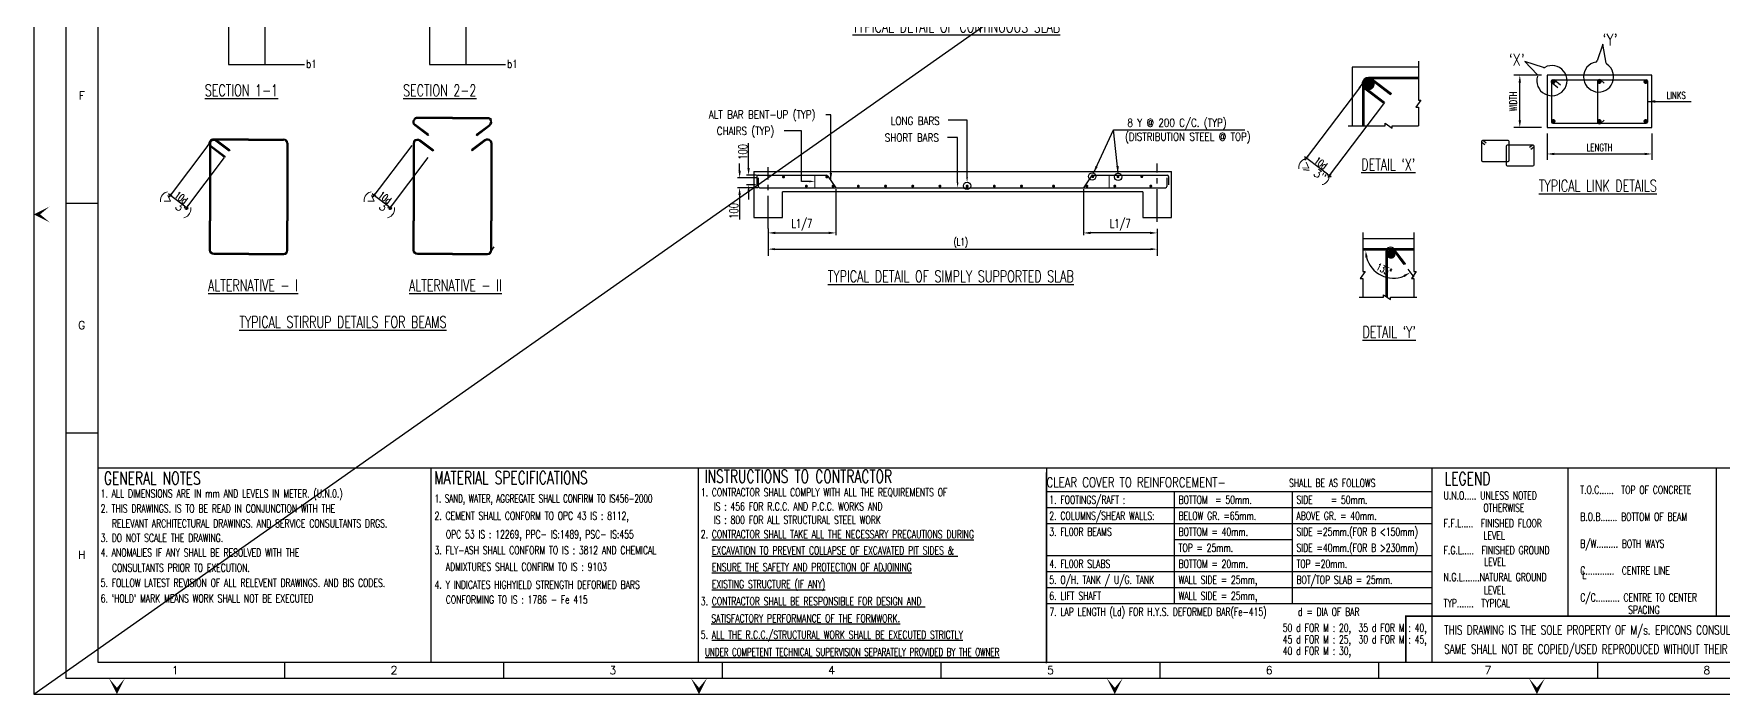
# Model space of a CAD drawing. Extents: x 489124 to 794428, y -356295 to -29813.
# Drawn here: x 615653 to 673759, y -94887 to -72179 of the extents above; entities that cross this region are included whole.
import ezdxf
from ezdxf.enums import TextEntityAlignment as Align

# ---------------------------------------------------------------- set-up
doc = ezdxf.new("R2010")
doc.units = 0
doc.header["$LTSCALE"] = 500
doc.header["$MEASUREMENT"] = 0
doc.linetypes.add('CENTER2', pattern=[1.125, 0.75, -0.125, 0.125, -0.125])
doc.layers.get('DEFPOINTS').update_dxf_attribs({"color": 4})
for name, color, linetype in [('08', 4, 'Continuous'), ('BEAM', 4, 'Continuous'), ('CENTERLINE', 8, 'CENTER2'), ('DIM', 5, 'Continuous'), ('DIM1', 5, 'Continuous'), ('dimention', 7, 'Continuous'), ('hat', 8, 'Continuous'), ('LINK', 2, 'Continuous'), ('note t', 2, 'Continuous'), ('notes', 1, 'Continuous'), ('other', 5, 'Continuous'), ('PNA', 10, 'Continuous'), ('S-SCHEDULE', 2, 'Continuous'), ('ST', 6, 'Continuous'), ('STEEL', 6, 'Continuous'), ('TEXT (SHEET)', 4, 'Continuous'), ('TEXT1', 2, 'Continuous'), ('TITLE', 4, 'Continuous'), ('TXT', 4, 'Continuous'), ('TXT1', 2, 'Continuous')]:
    doc.layers.add(name, color=color, linetype=linetype)
doc.layers.add('HEADING-TXT', color=1, linetype='Continuous', lineweight=25)
doc.layers.add('LINE', color=253, linetype='Continuous', lineweight=18)
doc.styles.add('D', font='romand.shx', dxfattribs={"height": 200})
doc.styles.add('ROMAND', font='romand')
doc.styles.add('ROMANS', font='r.shx', dxfattribs={"width": 0.7, "bigfont": 'bigfont.shx'})
doc.styles.add('ROMENT', font='r.shx', dxfattribs={"bigfont": 'bigfont.shx'})
doc.dimstyles.new('5', dxfattribs={"dimtxt": 250, "dimasz": 250, "dimexe": 60, "dimexo": 60, "dimgap": 150, "dimtad": 1, "dimdec": 0, "dimlfac": 0.2, "dimzin": 0, "dimdsep": 46, "dimtxsty": 'ROMANS', "dimcen": -250, "dimclrd": 5, "dimclre": 5, "dimclrt": 4, "dimadec": 0, "dimazin": 0, "dimtfac": 1, "dimtdec": 0, "dimtix": 1, "dimtofl": 0, "dimtmove": 2, "dimatfit": 3, "dimfxl": 0, "dimtolj": 1, "dimtzin": 0, "dimarcsym": 0})
doc.dimstyles.new('Copy of INT2TIMES', dxfattribs={"dimtxt": 300, "dimasz": 275, "dimexe": 75, "dimexo": 75, "dimgap": 40, "dimtad": 1, "dimdec": 0, "dimlfac": 0.5, "dimrnd": 5, "dimzin": 0, "dimdsep": 46, "dimtxsty": 'ROMANS', "dimcen": -1, "dimclrd": 5, "dimclre": 5, "dimclrt": 4, "dimadec": 0, "dimazin": 0, "dimtfac": 1, "dimtdec": 0, "dimtix": 1, "dimtofl": 0, "dimtmove": 2, "dimatfit": 3, "dimfxl": 0, "dimtolj": 1, "dimtzin": 0, "dimarcsym": 0})
doc.dimstyles.new('Copy(2) of Standard', dxfattribs={"dimtxt": 300, "dimasz": 250, "dimexe": 75, "dimexo": 50, "dimgap": 50, "dimtad": 1, "dimdec": 0, "dimrnd": 5, "dimzin": 0, "dimdsep": 46, "dimtxsty": 'ROMANS', "dimcen": 0, "dimclrd": 5, "dimclre": 5, "dimclrt": 4, "dimadec": 0, "dimazin": 0, "dimtfac": 1, "dimtdec": 0, "dimtofl": 0, "dimtmove": 0, "dimatfit": 3, "dimfxl": 0, "dimtolj": 1, "dimtzin": 0, "dimarcsym": 0})
doc.dimstyles.new('dim25', dxfattribs={"dimtxt": 250, "dimasz": 250, "dimexe": 200, "dimexo": 200, "dimgap": 100, "dimtad": 1, "dimdec": 0, "dimlfac": 0.25, "dimzin": 0, "dimdsep": 46, "dimtxsty": 'ROMANS', "dimcen": 0, "dimclrd": 5, "dimclre": 5, "dimclrt": 4, "dimadec": 0, "dimazin": 0, "dimtfac": 1, "dimtdec": 0, "dimtix": 1, "dimtofl": 0, "dimtmove": 2, "dimatfit": 3, "dimfxl": 0, "dimtolj": 1, "dimtzin": 0, "dimlwd": -1, "dimlwe": -1, "dimarcsym": 0})
doc.dimstyles.new('INT25', dxfattribs={"dimtxt": 250, "dimasz": 80, "dimexe": 60, "dimexo": 60, "dimgap": 40, "dimtad": 1, "dimdec": 0, "dimlfac": 0.25, "dimzin": 0, "dimdsep": 46, "dimtxsty": 'ROMANS', "dimblk": 'DIMTICK', "dimblk1": 'DIMTICK', "dimblk2": 'DIMTICK', "dimsah": 1, "dimcen": -0.25, "dimclrd": 7, "dimclre": 7, "dimclrt": 4, "dimadec": 0, "dimazin": 0, "dimtfac": 1, "dimtdec": 0, "dimtix": 1, "dimtofl": 0, "dimtmove": 2, "dimatfit": 3, "dimldrblk": 'DIMTICK', "dimfxl": 0, "dimtolj": 1, "dimtzin": 0, "dimarcsym": 0})

# ---------------------------------------------------------------- blocks, each defined once
blk = doc.blocks.new('DIMTICK')
for p, q in [((-1, 0), (1, 0)), ((0, 1), (0, -1))]:
    blk.add_line(p, q)
at = {"color": 2, "const_width": 0.1}
blk.add_lwpolyline([(0.71, 0.71), (-0.71, -0.71)], dxfattribs=at)
blk = doc.blocks.new('*D494')
at = {"layer": 'DEFPOINTS', "color": 0}
for p in [(661322, -73940), (662113, -74537), (659422, -76456)]:
    blk.add_point(p, dxfattribs=at)
at = {"layer": 'DIM', "color": 7, "lineweight": -2}
for p, q in [((661286, -73988), (659386, -76504)), ((662077, -74585), (660177, -77101)), ((660149, -77005), (659486, -76504))]:
    blk.add_line(p, q, dxfattribs=at)
at = {"layer": 'DIM', "color": 7, "lineweight": -2, "xscale": 80, "yscale": 80, "zscale": 80}
for p, rotation in [((659422, -76456), 142.9439558411418), ((660213, -77053), 322.9439558411418)]:
    blk.add_blockref('DIMTICK', p, dxfattribs=dict(at, rotation=rotation))
at = {"layer": 'DIM', "color": 4, "insert": (659917, -76623), "char_height": 250, "attachment_point": 5, "rotation": 322.94396, "style": 'ROMANS'}
blk.add_mtext('\\A1;10d', dxfattribs=at)
blk = doc.blocks.new('*D496')
at = {"layer": 'DEFPOINTS', "color": 0}
for p in [(621679, -75973), (622233, -76391), (620349, -77734)]:
    blk.add_point(p, dxfattribs=at)
at = {"layer": 'DIM', "color": 7, "lineweight": -2}
for p, q in [((621643, -76020), (620313, -77782)), ((622196, -76438), (620866, -78200)), ((620839, -78104), (620413, -77782))]:
    blk.add_line(p, q, dxfattribs=at)
at = {"layer": 'DIM', "color": 7, "lineweight": -2, "xscale": 80, "yscale": 80, "zscale": 80}
for p, rotation in [((620349, -77734), 142.9439558411549), ((620903, -78152), 322.9439558411549)]:
    blk.add_blockref('DIMTICK', p, dxfattribs=dict(at, rotation=rotation))
at = {"layer": 'DIM', "color": 4, "insert": (620725, -77811), "char_height": 250, "attachment_point": 5, "rotation": 322.94396, "style": 'ROMANS'}
blk.add_mtext('\\A1;10d', dxfattribs=at)
blk = doc.blocks.new('*D498')
at = {"layer": 'DEFPOINTS', "color": 0}
for p in [(628686, -75973), (629239, -76391), (627356, -77734)]:
    blk.add_point(p, dxfattribs=at)
at = {"layer": 'DIM', "color": 7, "lineweight": -2}
for p, q in [((628650, -76020), (627320, -77782)), ((629203, -76438), (627873, -78200)), ((627846, -78104), (627420, -77782))]:
    blk.add_line(p, q, dxfattribs=at)
at = {"layer": 'DIM', "color": 7, "lineweight": -2, "xscale": 80, "yscale": 80, "zscale": 80}
for p, rotation in [((627356, -77734), 142.9439558411549), ((627909, -78152), 322.9439558411549)]:
    blk.add_blockref('DIMTICK', p, dxfattribs=dict(at, rotation=rotation))
at = {"layer": 'DIM', "color": 4, "insert": (627732, -77811), "char_height": 250, "attachment_point": 5, "rotation": 322.94396, "style": 'ROMANS'}
blk.add_mtext('\\A1;10d', dxfattribs=at)
blk = doc.blocks.new('*D510')
at = {"layer": 'DEFPOINTS', "color": 0}
for p in [(643237, -77470), (640910, -78870), (643237, -79026)]:
    blk.add_point(p, dxfattribs=at)
at = {"layer": 'DIM', "color": 5, "lineweight": -2}
for p, q in [((643237, -77520), (643237, -79101)), ((640910, -78920), (640910, -79101)), ((641160, -79026), (642987, -79026))]:
    blk.add_line(p, q, dxfattribs=at)
at = {"layer": 'DIM', "color": 5}
for points in [[(641160, -78984), (641160, -79068), (640910, -79026)], [(642987, -78984), (642987, -79068), (643237, -79026)]]:
    blk.add_solid(points, dxfattribs=at)
at = {"layer": 'DIM', "color": 4, "insert": (642073, -78748), "char_height": 300, "attachment_point": 5, "style": 'ROMANS'}
blk.add_mtext('\\A1;L1/7', dxfattribs=at)
blk = doc.blocks.new('*D540')
at = {"layer": 'DEFPOINTS', "color": 0}
for p in [(640238, -77039), (640565, -77039), (640520, -77374)]:
    blk.add_point(p, dxfattribs=at)
at = {"layer": 'DIM', "color": 5, "lineweight": -2}
for p, q in [((640238, -76789), (640238, -75939)), ((640515, -77039), (640163, -77039)), ((640470, -77374), (640163, -77374)), ((640238, -77624), (640238, -77874))]:
    blk.add_line(p, q, dxfattribs=at)
at = {"layer": 'DIM', "color": 5}
for points in [[(640196, -76789), (640279, -76789), (640238, -77039)], [(640196, -77624), (640279, -77624), (640238, -77374)]]:
    blk.add_solid(points, dxfattribs=at)
at = {"layer": 'DIM', "color": 4, "insert": (640038, -76239), "char_height": 300, "attachment_point": 5, "rotation": 90, "style": 'ROMANS'}
blk.add_mtext('\\A1;100', dxfattribs=at)
blk = doc.blocks.new('*D541')
at = {"layer": 'DEFPOINTS', "color": 0}
for p in [(640572, -77135), (639930, -77470), (640617, -77470)]:
    blk.add_point(p, dxfattribs=at)
at = {"layer": 'DIM', "color": 5, "lineweight": -2}
for p, q in [((639930, -76885), (639930, -76635)), ((640522, -77135), (639855, -77135)), ((640567, -77470), (639855, -77470)), ((639930, -77720), (639930, -78570))]:
    blk.add_line(p, q, dxfattribs=at)
at = {"layer": 'DIM', "color": 5}
for points in [[(639888, -76885), (639971, -76885), (639930, -77135)], [(639888, -77720), (639971, -77720), (639930, -77470)]]:
    blk.add_solid(points, dxfattribs=at)
at = {"layer": 'DIM', "color": 4, "insert": (639730, -78270), "char_height": 300, "attachment_point": 5, "rotation": 90, "style": 'ROMANS'}
blk.add_mtext('\\A1;100', dxfattribs=at)
blk = doc.blocks.new('*D511')
at = {"layer": 'DEFPOINTS', "color": 0}
for p in [(651753, -77470), (654290, -78870), (651753, -79026)]:
    blk.add_point(p, dxfattribs=at)
at = {"layer": 'DIM', "color": 5, "lineweight": -2}
for p, q in [((651753, -77520), (651753, -79101)), ((654290, -78920), (654290, -79101)), ((654040, -79026), (652003, -79026))]:
    blk.add_line(p, q, dxfattribs=at)
at = {"layer": 'DIM', "color": 5}
for points in [[(652003, -78984), (652003, -79068), (651753, -79026)], [(654040, -78984), (654040, -79068), (654290, -79026)]]:
    blk.add_solid(points, dxfattribs=at)
at = {"layer": 'DIM', "color": 4, "insert": (653021, -78748), "char_height": 300, "attachment_point": 5, "style": 'ROMANS'}
blk.add_mtext('\\A1;L1/7', dxfattribs=at)
blk = doc.blocks.new('*D530')
at = {"layer": 'DEFPOINTS', "color": 0}
for p in [(666763, -73606), (667704, -73606), (667704, -75406)]:
    blk.add_point(p, dxfattribs=at)
at = {"layer": 'DIM', "color": 5}
for p, q in [((667504, -73606), (666563, -73606)), ((666763, -75156), (666763, -73856)), ((667504, -75406), (666563, -75406))]:
    blk.add_line(p, q, dxfattribs=at)
for points in [[(666721, -73856), (666804, -73856), (666763, -73606)], [(666721, -75156), (666804, -75156), (666763, -75406)]]:
    blk.add_solid(points, dxfattribs=at)
at = {"layer": 'DIM', "color": 4, "insert": (666538, -74506), "char_height": 250, "attachment_point": 5, "rotation": 90, "style": 'ROMANS'}
blk.add_mtext('\\A1;WIDTH', dxfattribs=at)
blk = doc.blocks.new('*D531')
at = {"layer": 'DEFPOINTS', "color": 0}
for p in [(667704, -75406), (671304, -75406), (671304, -76312)]:
    blk.add_point(p, dxfattribs=at)
at = {"layer": 'DIM', "color": 5}
for p, q in [((667704, -75606), (667704, -76512)), ((671304, -75606), (671304, -76512)), ((667954, -76312), (671054, -76312))]:
    blk.add_line(p, q, dxfattribs=at)
for points in [[(667954, -76270), (667954, -76353), (667704, -76312)], [(671054, -76270), (671054, -76353), (671304, -76312)]]:
    blk.add_solid(points, dxfattribs=at)
at = {"layer": 'DIM', "color": 4, "insert": (669504, -76087), "char_height": 250, "attachment_point": 5, "style": 'ROMANS'}
blk.add_mtext('\\A1;LENGTH', dxfattribs=at)
blk = doc.blocks.new('*D532')
at = {"layer": 'DEFPOINTS', "color": 0}
for p in [(662391, -79590), (661361, -79624), (662790, -80116), (663121, -79624), (661709, -80269)]:
    blk.add_point(p, dxfattribs=at)
at = {"layer": 'DIM', "color": 5}
blk.add_line((662911, -80276), (663116, -80546), dxfattribs=at)
blk.add_arc((662417, -79624), 957, 195.00315, 292.15827, dxfattribs=at)
for points in [[(661451, -79877), (661533, -79866), (661459, -79624)], [(662757, -80474), (662798, -80547), (662995, -80387)]]:
    blk.add_solid(points, dxfattribs=at)
at = {"layer": 'DIM', "color": 4, "insert": (662091, -80280), "char_height": 250, "attachment_point": 5, "rotation": 333.58071, "style": 'ROMANS'}
blk.add_mtext('\\A1;135%%D', dxfattribs=at)
blk = doc.blocks.new('FOLDER')
at = {"layer": 'PNA'}
for points in [[(-1250, 2500), (0, 0), (0, 1000)], [(1250, 2500), (0, 0), (0, 1000)]]:
    blk.add_solid(points, dxfattribs=at)
blk = doc.blocks.new('A1')
at = {"color": 1}
blk.add_line((81794, 6959), (1969, 6959), dxfattribs=at)
at = {"flags": 128}
blk.add_lwpolyline([(0, 0), (82779, 0), (82779, 58231), (0, 58231)], close=True, dxfattribs=at)
at = {"color": 1, "const_width": 56.6}
blk.add_lwpolyline([(42226, 985), (42226, 2401), (58867, 2401)], dxfattribs=at)
at = {"layer": 'PNA'}
for p, q in [((984, 15109), (1969, 15109)), ((984, 8047), (1969, 8047)), ((7718, 984), (7718, 492)), ((14453, 984), (14453, 492)), ((21187, 984), (21187, 492)), ((27921, 984), (27921, 492)), ((34655, 984), (34655, 492)), ((41389, 984), (41389, 492)), ((48124, 984), (48124, 492))]:
    blk.add_line(p, q, dxfattribs=at)
at = {"layer": 'PNA', "color": 1}
for points in [[(984, 492), (82287, 492), (82287, 57739), (984, 57739)], [(1969, 984), (81794, 984), (81794, 57247), (1969, 57247)]]:
    blk.add_lwpolyline(points, close=True, dxfattribs=at)
at = {"layer": 'PNA', "xscale": 0.196857838483993, "yscale": 0.196857838483993, "zscale": 0.196857838483993, "rotation": 270}
blk.add_blockref('FOLDER', (0, 14764), dxfattribs=at)
at = {"layer": 'PNA', "xscale": 0.1968578388914466, "yscale": 0.1968578388914466, "zscale": 0.1968578388914466}
for p in [(2559, 0), (20473, 0), (33269, 0), (46262, 0)]:
    blk.add_blockref('FOLDER', p, dxfattribs=at)
at = {"layer": 'PNA', "style": 'ROMANS'}
for s, p in [('F', (1476, 18417)), ('G', (1476, 11355)), ('H', (1476, 4292)), ('1', (4352, 738)), ('2', (11086, 738)), ('3', (17821, 738)), ('4', (24555, 738)), ('5', (31289, 738)), ('6', (38023, 738)), ('7', (44757, 738)), ('8', (51491, 738))]:
    blk.add_text(s, height=246, dxfattribs=at).set_placement(p, align=Align.MIDDLE)
at = {"layer": 'TEXT (SHEET)', "color": 4, "style": 'ROMANS', "width": 0.7}
for s, p in [('THIS DRAWING IS THE SOLE PROPERTY OF M/s. EPICONS CONSULTANTS PVT. LTD. AND', (43408, 1833)), ('SAME SHALL NOT BE COPIED/USED REPRODUCED WITHOUT THEIR WRITTEN PERMISSION.', (43408, 1247))]:
    blk.add_text(s, height=283.16, dxfattribs=at).set_placement(p)

msp = doc.modelspace()

# ---------------------------------------------------------------- linework, layer by layer
at = {"layer": '08'}
for p, q in [((640418.386, -76910.68), (654781.139, -76910.68)), ((640418.386, -76910.68), (640418.386, -78500.323)), ((654781.139, -78500.323), (654781.139, -76910.68)), ((641400.889, -78500.323), (641400.889, -77611.995)), ((653798.636, -77611.995), (641400.889, -77611.995)), ((653798.636, -77611.995), (653798.636, -78500.323)), ((640418.386, -78500.323), (641400.889, -78500.323)), ((653798.636, -78500.323), (654781.139, -78500.323))]:
    msp.add_line(p, q, dxfattribs=at)
at = {"layer": 'BEAM'}
for points in [[(663275.524, -73331.251), (660997.5, -73331.251), (660997.5, -75338.538)], [(663120.617, -79226.572), (661360.856, -79226.572)]]:
    msp.add_lwpolyline(points, dxfattribs=at)
msp.add_lwpolyline([(671304, -73606.5), (667704, -73606.5), (667704, -75406.5), (671304, -75406.5)], close=True, dxfattribs=at)
for points in [[(665485.098, -76566.179), (666362.157, -76566.179, 0.414213562), (666402.157, -76526.179), (666402.157, -75886.179, 0.414213562), (666362.157, -75846.179), (665485.098, -75846.179, 0.414213562), (665445.098, -75886.179), (665445.098, -76526.179, 0.414213562)], [(666332.936, -76723.866), (667212.282, -76723.866, 0.414213562), (667252.282, -76683.866), (667252.282, -76043.866, 0.414213562), (667212.282, -76003.866), (666332.936, -76003.866, 0.414213562), (666292.936, -76043.866), (666292.936, -76683.866, 0.414213562)]]:
    msp.add_lwpolyline(points, format="xyb", close=True, dxfattribs=at)
for points in [[(665557.926, -75992.365), (665468.893, -75925.003, -1), (665520.027, -75857.418), (665611.013, -75926.257)], [(667146.638, -76150.051), (667235.671, -76082.69, 1), (667184.537, -76015.105), (667093.551, -76083.943)]]:
    msp.add_lwpolyline(points, format="xyb", dxfattribs=at)
at = {"layer": 'CENTERLINE', "ltscale": 3}
for p, q in [((654290.307, -78640.802), (654290.307, -76643.52)), ((640909.642, -78873.727), (640909.642, -76769.003))]:
    msp.add_line(p, q, dxfattribs=at)
at = {"layer": 'DIM', "color": 2}
msp.add_line((615653.425, -94887), (708159.122, -29813.211), dxfattribs=at)
at = {"layer": 'DIM', "ltscale": 2}
for p, q in [((622355.518, -71836.712), (622355.518, -73229.782)), ((629268.518, -71836.712), (629268.518, -73229.782)), ((622355.518, -73229.782), (624959.768, -73229.782)), ((629268.518, -73229.782), (631872.768, -73229.782))]:
    msp.add_line(p, q, dxfattribs=at)
at = {"layer": 'DIM'}
for p, q in [((669619.197, -72532.308), (669419.12, -73112.516)), ((669731.643, -73188.274), (669619.197, -72532.308)), ((667572.791, -73337.702), (666941.33, -73127.483)), ((666941.33, -73127.483), (667358.593, -73577.554)), ((661240.087, -74048.646), (661444.363, -73778.114)), ((642058.994, -77254.679), (642058.994, -75515.163)), ((647752.051, -77102.755), (647752.051, -75149.087)), ((621621.381, -76048.837), (621764.374, -75859.464)), ((647426.672, -77290.122), (647426.672, -75741.724)), ((654290.307, -78888.379), (654290.307, -79809.559)), ((631477.84, -79509.22), (631334.847, -79698.592)), ((641135.569, -79583.643), (654064.379, -79583.643))]:
    msp.add_line(p, q, dxfattribs=at)
at = {"layer": 'DIM', "color": 5}
for p, q in [((642058.994, -75515.163), (641465.891, -75515.163)), ((647752.051, -75149.087), (647096.881, -75149.087)), ((647426.672, -75741.724), (647074.113, -75741.724)), ((642332.495, -77254.679), (642058.994, -77254.679))]:
    msp.add_line(p, q, dxfattribs=at)
at = {"layer": 'DIM'}
for points in [[(663275.524, -73114.5), (663275.524, -74456.037), (663358.706, -74456.037), (663192.342, -74699.446), (663275.524, -74699.446), (663275.524, -75338.538)], [(660860.487, -75338.538), (662132.898, -75338.538), (662132.898, -75255.355), (662376.306, -75421.72), (662376.306, -75338.538), (663275.524, -75338.538)], [(661360.856, -79009.821), (661360.856, -80351.358), (661444.038, -80351.358), (661277.674, -80594.767), (661360.856, -80594.767), (661360.856, -81233.858)], [(663120.617, -79009.821), (663120.617, -80351.358), (663203.799, -80351.358), (663037.435, -80594.767), (663120.617, -80594.767), (663120.617, -81233.858)], [(661239.08, -81233.858), (662072.991, -81233.858), (662072.991, -81150.676), (662316.4, -81317.04), (662316.4, -81233.858), (663215.617, -81233.858)]]:
    msp.add_lwpolyline(points, dxfattribs=at)
for points, const_width in [([(661467.772, -73917.412, 1), (661667.772, -73917.412, 1)], 200), ([(662261.116, -79763.097, 1), (662411.116, -79763.097, 1)], 150)]:
    msp.add_lwpolyline(points, format="xyb", close=True, dxfattribs=dict(at, const_width=const_width))
for centre, radius, start, end in [((669471.997, -73661.552), 519.063, 100.91016624, 56.59757541), ((669362.398, -73092.956), 60, 280.91016624, 340.97393155), ((669790.78, -73178.136), 60, 189.72710798, 236.59757541), ((667867.669, -73789.87), 519.063, 162.76995897, 118.45736815), ((667591.743, -73280.774), 60, 251.58690071, 298.45736815)]:
    msp.add_arc(centre, radius, start, end, dxfattribs=at)
msp.add_solid([(654064.379, -79545.981), (654064.379, -79621.291), (654290.307, -79583.643)], dxfattribs=at)
at = {"layer": 'DIM1'}
for p, q in [((623595.878, -71836.712), (623595.878, -73229.782)), ((630508.878, -71836.712), (630508.878, -73229.782))]:
    msp.add_line(p, q, dxfattribs=at)
at = {"layer": 'DIM1', "color": 7}
for p, q in [((629317.355, -93787.051), (629317.355, -87109.954)), ((638518.886, -93787.051), (638518.886, -87109.954)), ((650480.477, -93816.905), (650480.477, -87267.078))]:
    msp.add_line(p, q, dxfattribs=at)
at = {"layer": 'DIM1', "const_width": 75}
for points in [[(667879.683, -73828.051, 1), (667954.683, -73828.051, 1)], [(669462.026, -73828.051, 1), (669537.026, -73828.051, 1)], [(671052.4, -73828.051, 1), (671127.4, -73828.051, 1)], [(667879.683, -75186.042, -1), (667954.683, -75186.042, -1)], [(669462.026, -75186.042, -1), (669537.026, -75186.042, -1)], [(671052.4, -75186.042, -1), (671127.4, -75186.042, -1)]]:
    msp.add_lwpolyline(points, format="xyb", close=True, dxfattribs=at)
at = {"layer": 'dimention', "color": 5, "linetype": 'ByBlock'}
msp.add_line((640909.642, -78873.727), (640909.642, -79809.559), dxfattribs=at)
at = {"layer": 'dimention', "color": 5}
for points in [[(647722.004, -77102.755), (647782.086, -77102.755), (647752.051, -77283.014)], [(647396.628, -77290.122), (647456.718, -77290.122), (647426.672, -77470.389)]]:
    msp.add_solid(points, dxfattribs=at)
at = {"layer": 'dimention', "color": 5, "linetype": 'ByBlock'}
msp.add_solid([(641135.569, -79545.981), (641135.569, -79621.291), (640909.642, -79583.643)], dxfattribs=at)
at = {"layer": 'hat'}
for centre in [(652054.971, -77085.388), (652951.883, -77099.774), (647752.051, -77409.451)]:
    msp.add_circle(centre, 126.431, dxfattribs=at)
at = {"layer": 'LINE'}
for p, q in [((642512.754, -77038.98), (642512.754, -77470.389)), ((652634.43, -77038.98), (652634.43, -77470.389))]:
    msp.add_line(p, q, dxfattribs=at)
at = {"layer": 'LINK'}
for p, q in [((662347.573, -74226.329), (662317.443, -74266.231)), ((662113.17, -74536.76), (662083.04, -74576.662)), ((629235.811, -75650.882), (629214.72, -75678.814)), ((630863.106, -75650.882), (630884.197, -75678.814)), ((622232.539, -76390.516), (622211.448, -76418.448)), ((622391.041, -76169.846), (622369.95, -76197.777)), ((629397.889, -76169.846), (629376.798, -76197.777)), ((630708.18, -76169.846), (630729.271, -76197.777)), ((662789.834, -80116.195), (662390.874, -79589.85)), ((662831.694, -80093.284), (662421.042, -79553.33)), ((662155.965, -79724.38), (662155.965, -81219.617)), ((662205.965, -79717.712), (662205.965, -81253.791)), ((662830.89, -80093.723), (662789.834, -80116.195))]:
    msp.add_line(p, q, dxfattribs=at)
for points in [[(662083.041, -74576.662), (661433.796, -74086.437, -1), (661698.628, -73736.318), (662347.573, -74226.329)], [(663275.524, -73681.251), (661557.5, -73681.251, 0.414213562), (661347.5, -73891.251), (661347.5, -75338.538)], [(662113.17, -74536.76), (661463.944, -74046.548, -1), (661668.48, -73776.207), (662317.443, -74266.231)], [(663275.524, -73731.251), (661557.5, -73731.251, 0.414213562), (661397.5, -73891.251), (661397.5, -75338.538)], [(629210.154, -75675.063), (628755.683, -75331.905, -0.391379955), (628718.935, -75126.578, -0.391379955)], [(630049.459, -75052.026), (628846.842, -75052.026, 0.270159719), (628718.935, -75126.578, 0.270159719)], [(629231.245, -75647.131), (628776.787, -75303.983, -0.381213026), (628746.228, -75149, -0.381213026)], [(630049.459, -75087.026), (628846.842, -75087.026, 0.284887278), (628746.517, -75149.238, 0.284887278)], [(630049.459, -75052.026), (631252.075, -75052.026, -0.270159719), (631379.983, -75126.578, -0.270159719)], [(630049.459, -75087.026), (631252.075, -75087.026, -0.284887278), (631352.4, -75149.238, -0.284887278)], [(630867.672, -75647.131), (631322.131, -75303.983, 0.381213026), (631352.69, -75149, 0.381213026)], [(630888.763, -75675.063), (631343.234, -75331.905, 0.391379955), (631379.983, -75126.578, 0.391379955)], [(622203.307, -76421.487), (621748.836, -76078.33, -0.391379955), (621712.087, -75873.003, -0.391379955)], [(621721.547, -75856.689, 0.148969914), (621696.57, -75938.66), (621696.57, -78606.295)], [(623042.611, -75798.451), (621839.995, -75798.451, 0.270159719), (621712.087, -75873.003, 0.270159719)], [(621721.547, -75856.689, -0.414213562), (621936.78, -75826.838), (622391.041, -76169.846)], [(622224.398, -76393.556), (621769.939, -76050.407, -0.381213026), (621739.38, -75895.425, -0.381213026)], [(621751.555, -75874.808, 0.152834704), (621731.57, -75938.66), (621731.57, -78606.295)], [(623042.611, -75833.451), (621839.995, -75833.451, 0.284887278), (621739.669, -75895.663, 0.284887278)], [(621751.722, -75874.908, -0.40520968), (621915.677, -75854.76), (622369.95, -76197.777)], [(628728.395, -75856.689, 0.148969914), (628703.418, -75938.66), (628703.418, -78606.295)], [(628728.395, -75856.689, -0.414213562), (628943.627, -75826.838), (629397.889, -76169.846)], [(628758.402, -75874.808, 0.152834704), (628738.418, -75938.66), (628738.418, -78606.295)], [(628758.569, -75874.908, -0.40520968), (628922.524, -75854.76), (629376.798, -76197.777)], [(631377.674, -75856.689, 0.414213562), (631162.441, -75826.838), (630708.18, -76169.846)], [(631347.499, -75874.908, 0.40520968), (631183.545, -75854.76), (630729.271, -76197.777)], [(631347.666, -75874.808, -0.152834704), (631367.651, -75938.66), (631367.651, -78606.295)], [(631377.674, -75856.689, -0.148969914), (631402.651, -75938.66), (631402.651, -78606.295)], [(623046.187, -79766.396), (621843.57, -79766.396, -0.414213562), (621696.57, -79619.396), (621696.57, -78606.295)], [(623046.187, -79731.396), (621843.57, -79731.396, -0.414213562), (621731.57, -79619.396), (621731.57, -78606.295)], [(623046.187, -79766.396), (624248.803, -79766.396, 0.414213562), (624395.803, -79619.396), (624395.803, -78606.295)], [(623046.187, -79731.396), (624248.803, -79731.396, 0.414213562), (624360.803, -79619.396), (624360.803, -78606.295)], [(630053.034, -79766.396), (628850.418, -79766.396, -0.414213562), (628703.418, -79619.396), (628703.418, -78606.295)], [(630053.034, -79731.396), (628850.418, -79731.396, -0.414213562), (628738.418, -79619.396), (628738.418, -78606.295)], [(630053.034, -79766.396), (631255.651, -79766.396, 0.414213562), (631402.651, -79619.396), (631402.651, -78606.295)], [(630053.034, -79731.396), (631255.651, -79731.396, 0.414213562), (631367.651, -79619.396), (631367.651, -78606.295)]]:
    msp.add_lwpolyline(points, format="xyb", dxfattribs=at)
for points in [[(623042.611, -75798.451), (624245.228, -75798.451)], [(623042.611, -75833.451), (624245.228, -75833.451)], [(624360.803, -75938.66), (624360.803, -78606.295)], [(624395.803, -75938.66), (624395.803, -78606.295)], [(663120.617, -79573.872), (661360.856, -79573.872)], [(663120.617, -79623.872), (661360.856, -79623.872)]]:
    msp.add_lwpolyline(points, dxfattribs=at)
for centre, radius, start, end in [((624246.7, -75947.828), 149.385, 3.51842851, 90.56480213), ((624246.686, -75947.935), 114.493, 4.64628715, 90.72986084), ((662317.54, -79683.853), 166.58, 51.58634821, 194.08082852), ((662318.645, -79683.03), 117.897, 52.21876441, 197.1080954)]:
    msp.add_arc(centre, radius, start, end, dxfattribs=at)
at = {"layer": 'other'}
msp.add_solid([(642332.495, -77224.647), (642332.495, -77284.725), (642512.754, -77254.679)], dxfattribs=at)
at = {"layer": 'ST'}
for p, q in [((640519.994, -77084.045), (640519.994, -77373.871)), ((640565.059, -77038.98), (642906.121, -77038.98)), ((640572.282, -77135.494), (640572.282, -77425.319)), ((642968.466, -77072.148), (643236.82, -77470.389)), ((652028.781, -77061.04), (651752.949, -77470.389)), ((652070.246, -77038.98), (654634.466, -77038.98)), ((654627.243, -77135.494), (654627.243, -77425.319)), ((654679.53, -77084.045), (654679.53, -77373.871)), ((640617.346, -77470.389), (654582.178, -77470.389))]:
    msp.add_line(p, q, dxfattribs=at)
at = {"layer": 'ST', "const_width": 50.698}
for points in [[(641412.818, -77102.625, 1), (641463.509, -77102.625, 1)], [(642900.57, -77102.625, 1), (642951.262, -77102.625, 1)], [(652050.897, -77090.69, 1), (652101.598, -77090.69, 1)], [(652918.048, -77090.19, 1), (652968.74, -77090.19, 1)], [(653733.461, -77090.19, 1), (653784.153, -77090.19, 1)], [(642200.306, -77416.022, 1), (642250.997, -77416.022, 1)], [(643168.086, -77416.022, -1), (643117.383, -77416.022, -1)], [(644038.337, -77416.022, -1), (643987.634, -77416.022, -1)], [(644973.614, -77416.022, -1), (644922.91, -77416.022, -1)], [(645908.89, -77416.022, -1), (645858.186, -77416.022, -1)], [(646844.166, -77416.022, -1), (646793.462, -77416.022, -1)], [(647779.442, -77416.022, -1), (647728.739, -77416.022, -1)], [(648714.719, -77416.022, -1), (648664.015, -77416.022, -1)], [(649649.995, -77416.022, -1), (649599.291, -77416.022, -1)], [(650752.924, -77416.022, -1), (650702.221, -77416.022, -1)], [(651847.701, -77416.022, 1), (651898.393, -77416.022, 1)], [(652807.346, -77416.022, 1), (652858.046, -77416.022, 1)], [(654046.315, -77416.022, 1), (654097.007, -77416.022, 1)]]:
    msp.add_lwpolyline(points, format="xyb", close=True, dxfattribs=at)
at = {"layer": 'ST'}
for centre, radius, start, end in [((640565.059, -77084.045), 45.065, 90, 180), ((642906.121, -77114.159), 75.177, 33.9737701, 90), ((652070.246, -77088.98), 50, 90, 146.02673107), ((654634.466, -77084.045), 45.065, 0, 90), ((640617.346, -77425.319), 45.065, 180, 270), ((654582.178, -77425.319), 45.065, 270, 0)]:
    msp.add_arc(centre, radius, start, end, dxfattribs=at)
at = {"layer": 'STEEL'}
for p, q in [((667894, -73756.5), (671114, -73756.5)), ((667854, -73796.5), (667854, -75216.5)), ((671154, -73796.5), (671154, -75216.5)), ((667894, -75256.5), (671114, -75256.5))]:
    msp.add_line(p, q, dxfattribs=at)
for points in [[(668066.493, -74040.17), (667872.748, -73879.458, -1), (667963.833, -73769.652), (668166.213, -73937.528)], [(669667.838, -73872.407), (669537.088, -73767.372, 0.62958674), (669439.511, -73814.148), (669439.511, -75211.573, 0.62958674), (669537.088, -75258.349), (669667.838, -75153.314)]]:
    msp.add_lwpolyline(points, format="xyb", dxfattribs=at)
for centre, start, end in [((667894, -73796.5), 90, 180), ((671114, -73796.5), 0, 90), ((667894, -75216.5), 180, 270), ((671114, -75216.5), 270, 0)]:
    msp.add_arc(centre, 40, start, end, dxfattribs=at)
at = {"layer": 'TEXT1', "color": 5}
for p, q in [((663752.423, -88476.945), (650480.477, -88476.945)), ((663752.423, -89027.441), (650480.477, -89027.441)), ((663752.423, -89027.441), (650480.477, -89027.441)), ((658941.417, -89577.936), (654887.254, -89577.936)), ((663752.423, -90128.432), (650480.477, -90128.432)), ((663752.423, -90678.927), (650480.477, -90678.927)), ((663752.423, -90678.927), (650480.477, -90678.927)), ((663752.423, -91229.422), (650480.477, -91229.422)), ((663752.423, -91779.918), (650480.477, -91779.918))]:
    msp.add_line(p, q, dxfattribs=at)
at = {"layer": 'TITLE', "color": 0}
for p, q in [((668421.799, -92204.39), (668421.799, -87109.954)), ((673526.543, -92204.39), (673526.543, -87109.954)), ((663752.423, -87926.45), (650480.477, -87926.45)), ((650480.477, -93816.905), (650480.477, -88271.321)), ((654887.254, -91779.918), (654887.254, -87926.45)), ((658941.417, -91779.918), (658941.417, -87950.381))]:
    msp.add_line(p, q, dxfattribs=at)
msp.add_lwpolyline([(663752.423, -87109.954), (650480.477, -87109.954), (650480.477, -93788.878), (663752.423, -93786.582)], close=True, dxfattribs=at)
at = {"layer": 'TXT', "linetype": 'ByBlock'}
msp.add_line((659327.819, -76844.511), (659517.589, -76872.391), dxfattribs=at)

# ---------------------------------------------------------------- block references
at = {"xscale": 1.117505755195042, "yscale": 1.117505755195042, "zscale": 1.117505755195042}
msp.add_blockref('A1', (615653.425, -94887), dxfattribs=at)

# ---------------------------------------------------------------- texts
at = {"layer": 'HEADING-TXT', "color": 6, "style": 'ROMANS', "width": 0.7}
for s, height, p in [('%%UTYPICAL DETAIL OF CONTINUOUS SLAB', 400, (643815.5, -72135.5)), ('%%USECTION 1-1', 400, (621535.854, -74323.697)), ('%%USECTION 2-2', 400, (628354.614, -74325.816)), ('%%UTYPICAL DETAIL OF SIMPLY SUPPORTED SLAB', 400, (642961, -80720)), ('GENERAL NOTES', 440.39636, (618066.329, -87679.588)), ('MATERIAL SPECIFICATIONS', 440.39636, (629428.555, -87660.871)), ('INSTRUCTIONS TO CONTRACTOR', 440.39636, (638724.772, -87616.831)), ('LEGEND', 440.3964, (664178.03, -87693.901))]:
    msp.add_text(s, height=height, dxfattribs=at).set_placement(p)
for s, p in [("%%UDETAIL `X'", (662240.502, -76873.917)), ('%%UTYPICAL LINK DETAILS', (669447.563, -77604.422)), ('%%UTYPICAL STIRRUP DETAILS FOR BEAMS', (626286.677, -82291.295)), ("%%UDETAIL `Y'", (662271.118, -82634.33))]:
    msp.add_text(s, height=400, dxfattribs=at).set_placement(p, align=Align.CENTER)
for s, p in [('%%UALTERNATIVE - I', (623193.69, -80831.748)), ('%%UALTERNATIVE - II', (630154.52, -80831.748))]:
    msp.add_text(s, height=400, dxfattribs=at).set_placement(p, align=Align.MIDDLE)
at = {"layer": 'note t', "style": 'D', "width": 0.75}
msp.add_text(' CLEAR COVER TO REINFORCEMENT- ', height=341.7751, dxfattribs=at).set_placement((650309.476, -87773.737))
at = {"layer": 'notes', "color": 4, "style": 'ROMANS'}
for s, height, width, p in [('SHALL BE AS FOLLOWS', 275.24772, 0.7, (658826.308, -87762.018)), ('T.O.C......  TOP OF CONCRETE', 275.24772, 0.7, (668843.66, -87998.73)), ('1. ALL DIMENSIONS ARE IN mm AND LEVELS IN METER. (U.N.0.)', 275.24772, 0.7, (617953.667, -88124.951)), ('1. SAND, WATER, AGGREGATE SHALL CONFIRM TO IS456-2000', 275.24772, 0.65, (629437.06, -88297.244)), ('1. CONTRACTOR SHALL COMPLY WITH ALL THE REQUIREMENTS OF ', 275.24772, 0.7, (638593.512, -88082.416)), ('  IS : 456 FOR R.C.C. AND P.C.C. WORKS AND', 275.24772, 0.7, (638774.293, -88569.39)), ('U.N.O..... UNLESS NOTED', 275.24772, 0.7, (664144.08, -88193.055)), ('2. THIS DRAWINGS. IS TO BE READ IN CONJUNCTION WITH THE', 275.24772, 0.7, (617953.667, -88640.481)), ('RELEVANT ARCHITECTURAL DRAWINGS. AND SERVICE CONSULTANTS DRGS.', 275.24772, 0.7, (618341.896, -89154.02)), ('2. CEMENT SHALL CONFORM TO OPC 43 IS : 8112,', 275.24772, 0.7, (629437.06, -88889.577)), ('  IS : 800 FOR ALL STRUCTURAL STEEL WORK', 275.24772, 0.7, (638774.293, -89032.613)), ('F.F.L.....  FINISHED FLOOR', 275.24772, 0.7, (664144.08, -89147.614)), ('OTHERWISE', 275.2477, 0.7, (665510.293, -88615.904)), ('B.O.B....... BOTTOM OF BEAM', 275.24772, 0.7, (668843.66, -88924.113)), ('3. DO NOT SCALE THE DRAWING. ', 275.24772, 0.7, (617953.667, -89651.708)), ('OPC 53 IS : 12269, PPC- IS:1489, PSC- IS:455  ', 275.24772, 0.7, (629824.361, -89527.601)), ('2. %%UCONTRACTOR SHALL TAKE ALL THE NECESSARY PRECAUTIONS DURING', 275.24772, 0.7, (638593.512, -89523.382)), ('LEVEL', 275.2477, 0.7, (665510.593, -89563.316)), ('4. ANOMALIES IF ANY SHALL BE RESOLVED WITH THE', 275.24772, 0.7, (617953.667, -90157.765)), ('3. FLY-ASH SHALL CONFORM TO IS : 3812 AND CHEMICAL ', 275.24772, 0.7, (629437.06, -90074.243)), ('%%UEXCAVATION TO PREVENT COLLAPSE OF EXCAVATED PIT SIDES & ', 275.24772, 0.7, (638978.08, -90080.237)), ('F.G.L.....  FINISHED GROUND', 275.24772, 0.7, (664144.08, -90072.997)), ('B/W......... BOTH WAYS', 275.24772, 0.7, (668843.66, -89849.496)), ('CONSULTANTS PRIOR TO EXECUTION.', 275.24772, 0.7, (618341.896, -90675.39)), ('ADMIXTURES SHALL CONFIRM TO IS : 9103', 275.24772, 0.7, (629824.361, -90645.657)), ('%%UENSURE THE SAFETY AND PROTECTION OF ADJOINING', 275.24772, 0.7, (638978.08, -90653.162)), ('LEVEL', 275.2477, 0.7, (665535.365, -90475.609)), ('C............  CENTRE LINE', 275.24772, 0.7, (668843.66, -90774.878)), ('5. FOLLOW LATEST REVISION OF ALL RELEVENT DRAWINGS. AND BIS CODES.', 275.24772, 0.7, (617953.667, -91194.736)), ('4. Y INDICATES HIGHYIELD STRENGTH DEFORMED BARS', 275.24772, 0.7, (629437.06, -91258.909)), ('%%UEXISTING STRUCTURE (IF ANY)', 275.24772, 0.7, (638978.08, -91239.303)), ('N.G.L.......NATURAL GROUND', 275.24772, 0.7, (664144.08, -90998.38)), ('LEVEL', 275.2477, 0.7, (665526.789, -91452.455)), ('L', 275.248, 0.7, (668908.801, -90922.115)), ("6. `HOLD' MARK MEANS WORK SHALL NOT BE EXECUTED", 275.24772, 0.7, (617953.667, -91731.825)), ('CONFORMING TO IS : 1786 - Fe 415', 275.24772, 0.7, (629824.361, -91773.072)), ('3. %%UCONTRACTOR SHALL BE RESPONSIBLE FOR DESIGN AND ', 275.24772, 0.7, (638593.512, -91828.003)), ('TYP.......  TYPICAL', 275.24772, 0.7, (664144.08, -91892.825)), ('C/C.......... CENTRE TO CENTER', 275.24772, 0.7, (668843.66, -91700.261)), ('%%uSATISFACTORY PERFORMANCE OF THE FORMWORK.', 275.24772, 0.7, (638955.676, -92416.463)), ('SPACING', 275.2477, 0.7, (670490.026, -92123.656)), ('5. %%UALL THE R.C.C./STRUCTURAL WORK SHALL BE EXECUTED STRICTLY', 275.24772, 0.7, (638593.512, -92979.383)), ('%%UUNDER COMPETENT TECHNICAL SUPERVISION SEPARATELY PROVIDED BY THE OWNER', 275.24772, 0.65, (638740.945, -93573.849))]:
    msp.add_text(s, height=height, dxfattribs=dict(at, width=width)).set_placement(p)
at = {"layer": 'notes', "color": 4, "style": 'ROMANS', "width": 0.7}
for s, height, p in [('1. FOOTINGS/RAFT :', 275.24772, (650581.768, -88201.698)), ('BOTTOM  = 50mm.', 275.24772, (655027.569, -88201.698)), ('SIDE    = 50mm.', 275.24772, (659081.732, -88201.698)), ('2. COLUMNS/SHEAR WALLS:', 275.24772, (650581.768, -88752.193)), ('BELOW GR. =65mm.', 275.24772, (655027.569, -88752.193)), ('ABOVE GR. = 40mm.', 275.24772, (659081.732, -88752.193)), ('3. FL00R BEAMS ', 275.24772, (650581.768, -89302.688)), ('BOTTOM = 40mm.', 275.24772, (655027.569, -89302.688)), ('SIDE =25mm.(FOR B <150mm)', 275.24772, (659081.732, -89302.688)), ('TOP = 25mm.', 275.24772, (655027.569, -89853.184)), ('SIDE =40mm.(FOR B >230mm)', 275.24772, (659081.732, -89853.184)), ('4. FL00R SLABS ', 275.24772, (650581.768, -90403.679)), ('BOTTOM = 20mm.', 275.24772, (655027.569, -90403.679)), ('TOP =20mm.', 275.2477, (659081.732, -90403.679)), ('5. O/H. TANK / U/G. TANK', 275.24772, (650581.768, -90954.175)), ('WALL SIDE = 25mm,', 275.24772, (655027.569, -90954.175)), ('BOT/TOP SLAB = 25mm.', 275.24772, (659081.732, -90954.175)), ('6. LIFT SHAFT', 275.24772, (650581.768, -91504.67)), ('WALL SIDE = 25mm,', 275.24772, (655027.569, -91504.67)), ('7. LAP LENGTH (Ld) FOR H.Y.S. DEFORMED BAR(Fe-415)   d = DIA OF BAR', 275.24772, (650581.768, -92055.166)), ('50 d FOR M : 20,', 275.24772, (658610.744, -92604.516)), ('45 d FOR M : 25,', 275.24772, (658610.744, -93001.974)), ('35 d FOR M : 40,', 275.24772, (661214.588, -92604.516)), ('30 d FOR M : 45,', 275.24772, (661214.588, -93001.974)), ('40 d FOR M : 30,', 275.24772, (658610.744, -93399.431))]:
    msp.add_text(s, height=height, dxfattribs=at).set_placement(p, align=Align.MIDDLE_LEFT)
at = {"layer": 'S-SCHEDULE', "color": 4, "style": 'ROMANS', "width": 0.7}
msp.add_text(' (L1)', height=250, dxfattribs=at).set_placement((647477.503, -79346.928), align=Align.MIDDLE)
at = {"layer": 'TXT', "linetype": 'ByBlock', "style": 'ROMANS', "width": 0.8}
for p in [(625200.5, -73214), (632113.5, -73214)]:
    msp.add_text('b1', height=275, dxfattribs=at).set_placement(p, align=Align.MIDDLE)
at = {"layer": 'TXT', "style": 'ROMENT'}
for s, height, width, p in [('LINKS', 250, 0.7, (672139.763, -74295.087)), ('ALT BAR BENT-UP (TYP)', 275, 0.8, (640702.703, -74976.06)), ('(DISTRIBUTION STEEL @ TOP)', 275, 0.8, (655344.932, -75736.945)), ('8 Y @ 200 C/C. (TYP)', 275, 0.8, (654973.782, -75257.644))]:
    msp.add_text(s, height=height, dxfattribs=dict(at, width=width)).set_placement(p, align=Align.MIDDLE)
at = {"layer": 'TXT', "style": 'ROMENT', "width": 0.8}
for s, p in [('CHAIRS (TYP)', (639145.984, -75518.934)), ('LONG BARS', (645130.51, -75172.82)), ('SHORT BARS', (644924.026, -75750.097))]:
    msp.add_text(s, height=275, dxfattribs=at).set_placement(p, align=Align.MIDDLE_LEFT)
at = {"layer": 'TXT', "linetype": 'ByBlock', "style": 'ROMANS'}
for p in [(659683.628, -76919.294), (620531.86, -78058.29), (627538.707, -78058.29)]:
    msp.add_text('(> 3")', height=275, rotation=325.79063244, dxfattribs=at).set_placement(p, align=Align.MIDDLE)
at = {"layer": 'TXT1', "style": 'ROMAND', "width": 0.8}
for s, p in [("`Y'", (669868.924, -72579.455)), ("`X'", (666658.71, -73272.356))]:
    msp.add_text(s, height=400, dxfattribs=at).set_placement(p, align=Align.CENTER)

# ---------------------------------------------------------------- dimensions: what is measured, and where the dimension line sits
at = {"layer": 'DIM'}
for base, p1, p2, angle, text, dimstyle, picture, middle in [((666762.707, -73606.5), (667704, -75406.5), (667704, -73606.5), 90, 'WIDTH', 'dim25', '*D530', (666537.707, -74506.5)), ((671304, -76311.825), (667704, -75406.5), (671304, -75406.5), 180, 'LENGTH', 'dim25', '*D531', (669504, -76086.825)), ((640237.678, -77038.98), (640519.994, -77373.871), (640565.059, -77038.98), 90, '100', 'Copy(2) of Standard', '*D540', (640037.678, -76238.98)), ((639929.796, -77470.384), (640572.282, -77135.494), (640617.346, -77470.384), 90, '100', 'Copy(2) of Standard', '*D541', (639729.796, -78270.384))]:
    dim = msp.add_linear_dim(base=base, p1=p1, p2=p2, angle=angle, text=text, dimstyle=dimstyle, dxfattribs=at)
    dim.commit()
    dim.dimension.update_dxf_attribs({"geometry": picture, "text_midpoint": middle})
for p1, p2, distance, picture, middle in [((662113.17, -74536.76), (661322.389, -73939.65), 3153.062, '*D494', (659917.186, -76622.817)), ((622232.539, -76390.516), (621678.993, -75972.539), 2207.143, '*D496', (620725.179, -77811.253)), ((629239.387, -76390.516), (628685.84, -75972.539), 2207.143, '*D498', (627732.026, -77811.253))]:
    dim = msp.add_aligned_dim(p1=p1, p2=p2, distance=distance, text='10d', dimstyle='INT25', dxfattribs=at)
    dim.commit()
    dim.dimension.update_dxf_attribs({"geometry": picture, "text_midpoint": middle})
dim = msp.add_linear_dim(base=(643236.82, -79026.087), p1=(640909.642, -78870.01), p2=(643236.82, -77470.389), text='L1/7', dimstyle='Copy(2) of Standard', override={"dimfxl": 60}, dxfattribs=at)
dim.commit()
dim.dimension.update_dxf_attribs({"geometry": '*D510', "text_midpoint": (642073.231, -78747.515)})
dim = msp.add_linear_dim(base=(651752.949, -79026.087), p1=(654289.883, -78870.01), p2=(651752.949, -77470.389), angle=180, text='L1/7', dimstyle='Copy(2) of Standard', override={"dimfxl": 60}, dxfattribs=at)
dim.commit()
dim.dimension.update_dxf_attribs({"geometry": '*D511', "text_midpoint": (653021.416, -78747.515)})
dim = msp.add_angular_dim_2l(base=(661709.474, -80269.332), line1=((662789.834, -80116.195), (662390.874, -79589.85)), line2=((663120.617, -79623.872), (661360.856, -79623.872)), text='135%%D', dimstyle='dim25', dxfattribs=at)
dim.commit()
dim.dimension.update_dxf_attribs({"geometry": '*D532', "text_midpoint": (662090.763, -80279.837)})

# ---------------------------------------------------------------- leaders
at = {"layer": 'DIM', "ltscale": 2}
msp.add_leader([(671154, -74506.5), (672655.946, -74506.5)], dimstyle='Copy of INT2TIMES', dxfattribs=at)
at = {"layer": 'DIM'}
msp.add_leader([(643066.314, -77217.356), (643066.314, -74960.606), (642899.796, -74960.606)], dimstyle='Copy(2) of Standard', override={"dimgap": 10, "dimtad": 0, "dimfxl": 60}, dxfattribs=at)
at = {"layer": 'DIM', "color": 5}
for points in [[(652103.044, -76968.452), (652791.53, -75475.955), (657306.02, -75475.955)], [(652951.883, -76973.342), (652791.53, -75475.955)]]:
    msp.add_leader(points, dimstyle='5', dxfattribs=at)

doc.saveas('drawing.dxf')
